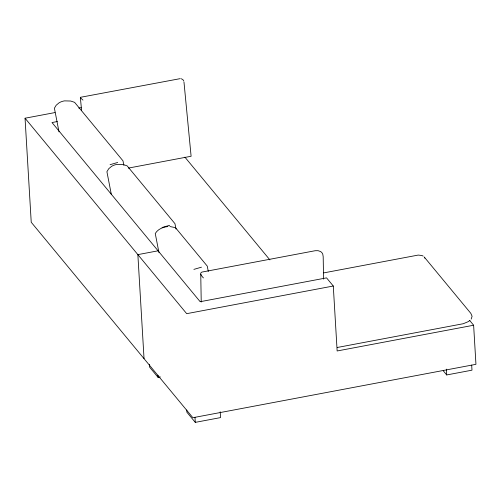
<?xml version="1.0" encoding="UTF-8"?>
<svg xmlns="http://www.w3.org/2000/svg" width="501" height="501" viewBox="0 0 501 501"><rect width="100%" height="100%" fill="white"/><g stroke="black" fill="none" stroke-linecap="round" stroke-linejoin="round"><path stroke-width="0.75" d="M471.172 319.137L472.099 316.275L470.834 313.363L424.241 257.032L424.898 258.178M200.895 272.795L201.89 272.087L315.192 250.719L318.085 250.688L320.496 251.515A15.863 9.037 -39.2 0 1 322.763 254.17L323.183 256.662L323.565 279.138M469.907 320.471L468.134 321.698L463.256 323.727L337.286 347.481M193.881 269.381L201.496 267.171M117.697 162.474L110.082 164.679M169.657 225.306L162.042 227.51M80.436 97.307L180.285 78.632M469.644 320.421L473.627 325.237L475.95 364.321L192.872 417.709L31.231 222.256L25.05 118.217L54.985 112.568M78.776 108.084L81.081 107.652M57.364 121.536L52.004 122.545L200.175 301.708L326.552 277.873L333.284 286.021L337.142 350.976L473.627 325.237M128.344 168.098L191.106 156.262L183.973 82.051M158.078 250.813L137.863 254.627L144.044 358.666M323.759 272.888L418.241 255.072L421.861 255.497L423.22 256.13M333.284 286.021L186.691 313.67L25.05 118.217M149.48 364.296L149.655 367.202L158.072 377.378L160.37 376.946M186.729 410.006L186.86 412.185L195.277 422.368L220.553 417.596L220.208 411.791M443.247 370.753L446.71 374.948L471.986 370.176L471.685 365.097M167.91 226.558C163.007 226.972 157.859 229.151 155.254 233.522L158.955 252.573M169.914 226.521L175.463 227.661L207.257 266.106L208.297 271.442M181.287 78.77L182.871 79.596L183.792 81.093M82.966 100.106L80.461 97.789M203.419 277.93L202.454 276.859A15.863 4.572 30.4 0 1 200.82 274.085M184.925 157.164L269.889 259.9M176.001 229.026L174.968 223.69L127.122 165.844L123.252 164.541L117.065 164.397A13.276 10.371 0.3 0 0 111.51 166.407L108.698 168.762L106.913 171.705L111.354 194.563M123.879 165.418L122.989 160.846L74.605 102.342L70.729 101.033L64.535 100.876A13.164 10.252 0.2 0 0 58.98 102.887L56.175 105.254L54.402 108.203L58.993 131.826M80.342 97.482L81.619 110.596M446.366 369.137L446.71 374.948M194.977 417.283L195.277 422.368M157.94 375.199L158.072 377.378M200.738 273.371L201.227 302.047"/></g></svg>
